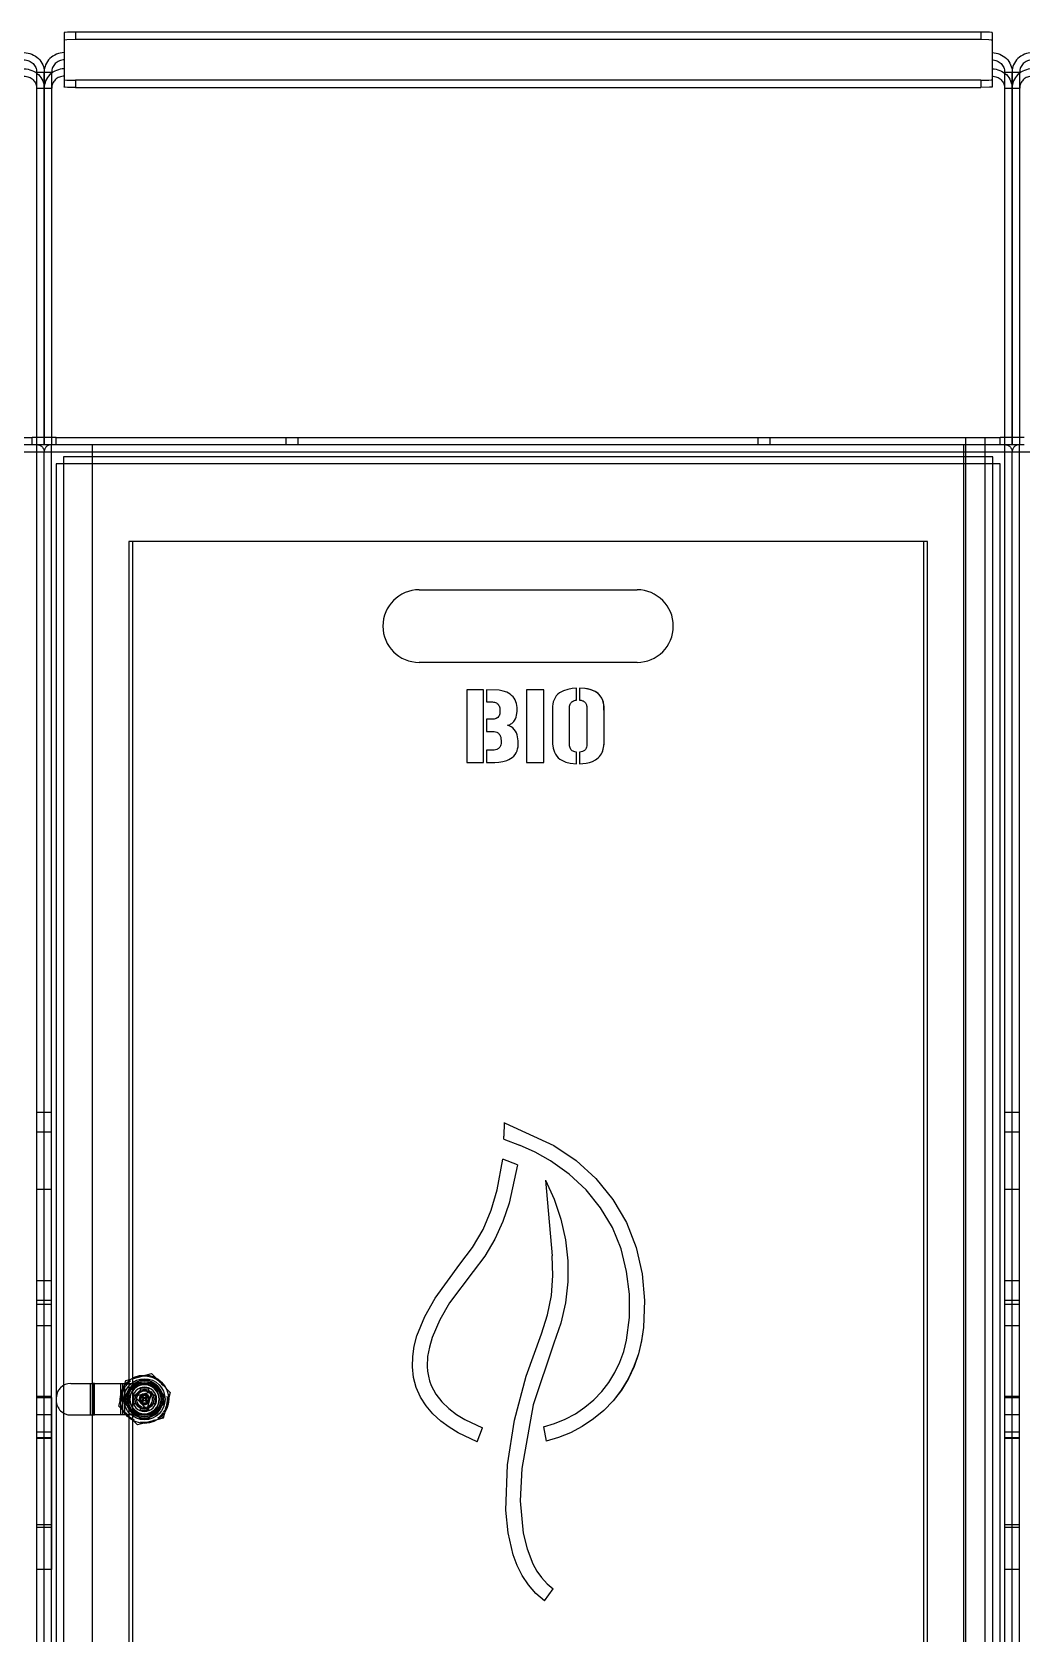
# Model space of a CAD drawing. Header units: millimetres. Extents: x 10366 to 13995, y 24552 to 29685.
# Drawn here: x 12881 to 13290, y 27531 to 28193 of the extents above; entities that cross this region are included whole.
import ezdxf

# ---------------------------------------------------------------- set-up
doc = ezdxf.new("R2010")
doc.units = ezdxf.units.MM
doc.header["$LTSCALE"] = 3
doc.layers.add('DomyÅ›lny', color=7, linetype='Continuous')

msp = doc.modelspace()

# ---------------------------------------------------------------- linework, layer by layer
at = {"layer": 'DomyÅ›lny'}
for p, q in [((12894.38, 28192.98), (12894.38, 28189.97)), ((12899.03, 28193.21), (12899.03, 28190.21)), ((13273.1, 28193.21), (12899.03, 28193.21)), ((13273.1, 28193.21), (13273.1, 28190.21)), ((13277.76, 28192.98), (13277.76, 28189.97)), ((12894.38, 28189.97), (12894.38, 28181.69)), ((12899.03, 28190.21), (13273.1, 28190.21)), ((13277.76, 28189.97), (13277.76, 28181.69)), ((12894.38, 28181.69), (12894.38, 28174.99)), ((13277.76, 28181.69), (13277.76, 28174.99)), ((12882.96, 28176.68), (12882.96, 28025.68)), ((12882.96, 28176.68), (12886.07, 28176.68)), ((12886.07, 28025.68), (12886.07, 28176.68)), ((12886.07, 28176.68), (12889.18, 28176.68)), ((12886.07, 28176.68), (12886.07, 28025.68)), ((12889.18, 28025.68), (12889.18, 28176.68)), ((12894.38, 28174.99), (12894.38, 28170.51)), ((13273.1, 28173.28), (12899.03, 28173.28)), ((12899.03, 28173.28), (12899.03, 28170.27)), ((13273.1, 28173.28), (13273.1, 28170.27)), ((13277.76, 28174.99), (13277.76, 28170.51)), ((13282.96, 28176.68), (13286.07, 28176.68)), ((13282.96, 28176.68), (13282.96, 28025.68)), ((13286.07, 28176.68), (13289.18, 28176.68)), ((13286.07, 28176.68), (13286.07, 28025.68)), ((13286.07, 28025.68), (13286.07, 28176.68)), ((13289.18, 28025.68), (13289.18, 28176.68)), ((12882.96, 28169.98), (12886.07, 28169.98)), ((12886.07, 28169.98), (12889.18, 28169.98)), ((12899.03, 28170.27), (13273.1, 28170.27)), ((13282.96, 28169.98), (13286.07, 28169.98)), ((13286.07, 28169.98), (13289.18, 28169.98)), ((12491.05, 28025.68), (12881.05, 28025.68)), ((12491.05, 28022.68), (12881.05, 28022.68)), ((12881.05, 28022.68), (12881.05, 28025.68)), ((12882.96, 28025.68), (12882.96, 28022.68)), ((12883.05, 27232.68), (12883.05, 28022.68)), ((12886.05, 28022.68), (12886.05, 28025.68)), ((12886.05, 28022.68), (12886.05, 28025.68)), ((12886.07, 28022.68), (12886.07, 28025.68)), ((12886.07, 28025.68), (12886.07, 28022.68)), ((12889.05, 27232.68), (12889.05, 28022.68)), ((12889.18, 28022.68), (12889.18, 28025.68)), ((12891.05, 28022.68), (12891.05, 28025.68)), ((12891.05, 28025.68), (13281.05, 28025.68)), ((12891.05, 28022.68), (13281.05, 28022.68)), ((12906.05, 28017.68), (12906.05, 28022.68)), ((12986.05, 28022.68), (12986.05, 28025.68)), ((12991.05, 28022.68), (12991.05, 28025.68)), ((13181.05, 28022.68), (13181.05, 28025.68)), ((13186.05, 28022.68), (13186.05, 28025.68)), ((13266.05, 28017.68), (13266.05, 28022.68)), ((13266.96, 28022.68), (13266.96, 28025.68)), ((13266.96, 28017.68), (13266.96, 28022.68)), ((13274.96, 28022.68), (13274.96, 28025.68)), ((13274.96, 28017.68), (13274.96, 28022.68)), ((13281.05, 28022.68), (13281.05, 28025.68)), ((13282.96, 28025.68), (13282.96, 28022.68)), ((13283.05, 27232.68), (13283.05, 28022.68)), ((13286.05, 28022.68), (13286.05, 28025.68)), ((13286.05, 28022.68), (13286.05, 28025.68)), ((13286.07, 28025.68), (13286.07, 28022.68)), ((13286.07, 28022.68), (13286.07, 28025.68)), ((13289.05, 27232.68), (13289.05, 28022.68)), ((13289.18, 28022.68), (13289.18, 28025.68)), ((12866.05, 28019.68), (12883.05, 28019.68)), ((12886.05, 27235.68), (12886.05, 28019.68)), ((12886.05, 27235.68), (12886.05, 28019.68)), ((12889.05, 28019.68), (12906.05, 28019.68)), ((12891.05, 28014.68), (12891.05, 27240.68)), ((13278.05, 28017.68), (12894.05, 28017.68)), ((13278.05, 28014.68), (12894.05, 28014.68)), ((12894.05, 28014.68), (12894.05, 27240.68)), ((12906.05, 28019.68), (13266.05, 28019.68)), ((12906.05, 27237.68), (12906.05, 28017.68)), ((13266.05, 28019.68), (13283.05, 28019.68)), ((13266.05, 27237.68), (13266.05, 28017.68)), ((13266.96, 27237.68), (13266.96, 28017.68)), ((13274.96, 27237.68), (13274.96, 28017.68)), ((13278.05, 27240.68), (13278.05, 28014.68)), ((13281.05, 27240.68), (13281.05, 28014.68)), ((13286.05, 27235.68), (13286.05, 28019.68)), ((13286.05, 27235.68), (13286.05, 28019.68)), ((13289.05, 28019.68), (13306.05, 28019.68)), ((12921.05, 27982.68), (12921.05, 27237.68)), ((13251.05, 27982.68), (12921.05, 27982.68)), ((12922.55, 27982.68), (12922.55, 27234.18)), ((13249.55, 27234.18), (13249.55, 27982.68)), ((13251.05, 27237.68), (13251.05, 27982.68)), ((13041.05, 27962.68), (13131.05, 27962.68)), ((13131.05, 27932.68), (13041.05, 27932.68)), ((13060.73, 27921.34), (13060.73, 27891.34)), ((13067.6, 27921.34), (13060.73, 27921.34)), ((13067.6, 27891.34), (13067.6, 27921.34)), ((13068.89, 27921.34), (13068.89, 27916.32)), ((13085.4, 27921.34), (13085.4, 27891.34)), ((13092.48, 27921.34), (13085.4, 27921.34)), ((13092.48, 27891.34), (13092.48, 27921.34)), ((13106.09, 27917.08), (13106.09, 27921.98)), ((13107.29, 27922), (13107.29, 27917.1)), ((13068.89, 27909.18), (13068.89, 27904.16)), ((13071.23, 27909.18), (13068.89, 27909.18)), ((13068.89, 27896.36), (13068.89, 27891.34)), ((13106.09, 27890.76), (13106.09, 27895.57)), ((13107.29, 27895.57), (13107.29, 27890.76)), ((13060.73, 27891.34), (13067.6, 27891.34)), ((13085.4, 27891.34), (13092.48, 27891.34)), ((12883.05, 27746.79), (12886.05, 27746.79)), ((12886.05, 27746.79), (12889.05, 27746.79)), ((13076.11, 27742.47), (13076.06, 27736.82)), ((13283.05, 27746.79), (13286.05, 27746.79)), ((13286.05, 27746.79), (13289.05, 27746.79)), ((12883.05, 27738.7), (12886.05, 27738.7)), ((12886.05, 27738.7), (12889.05, 27738.7)), ((13076.02, 27735.61), (13082.45, 27733.1)), ((13283.05, 27738.7), (13286.05, 27738.7)), ((13286.05, 27738.7), (13289.05, 27738.7)), ((13081.65, 27724.98), (13075.59, 27727.42)), ((13093.17, 27718.74), (13096, 27687.4)), ((12883.05, 27714.9), (12886.05, 27714.9)), ((12886.05, 27714.9), (12889.05, 27714.9)), ((13283.05, 27714.9), (13286.05, 27714.9)), ((13286.05, 27714.9), (13289.05, 27714.9)), ((12886.05, 27677.13), (12883.05, 27677.13)), ((12889.05, 27677.13), (12886.05, 27677.13)), ((13286.05, 27677.13), (13283.05, 27677.13)), ((13289.05, 27677.13), (13286.05, 27677.13)), ((12886.05, 27668.97), (12883.05, 27668.97)), ((12883.05, 27667.41), (12886.05, 27667.41)), ((12889.05, 27668.97), (12886.05, 27668.97)), ((12886.05, 27667.41), (12889.05, 27667.41)), ((13286.05, 27668.97), (13283.05, 27668.97)), ((13283.05, 27667.41), (13286.05, 27667.41)), ((13289.05, 27668.97), (13286.05, 27668.97)), ((13286.05, 27667.41), (13289.05, 27667.41)), ((12883.05, 27658.64), (12886.05, 27658.64)), ((12886.05, 27658.64), (12889.05, 27658.64)), ((13283.05, 27658.64), (13286.05, 27658.64)), ((13286.05, 27658.64), (13289.05, 27658.64)), ((12883.05, 27629.38), (12886.05, 27629.38)), ((12886.05, 27629.38), (12889.05, 27629.38)), ((12897.05, 27634.63), (12905.26, 27634.63)), ((12905.26, 27621.63), (12905.26, 27634.63)), ((12906.8, 27634.63), (12906.11, 27634.63)), ((12906.11, 27634.63), (12917.78, 27634.63)), ((12906.11, 27634.63), (12906.11, 27621.63)), ((12906.8, 27621.63), (12906.8, 27634.63)), ((12917.78, 27634.63), (12918.47, 27634.63)), ((12917.78, 27621.63), (12917.78, 27634.63)), ((12918.47, 27634.63), (12918.47, 27621.63)), ((12919.32, 27634.63), (12930.53, 27634.63)), ((12919.32, 27634.63), (12919.32, 27621.63)), ((12919.81, 27630.24), (12925.41, 27635.85)), ((12922.83, 27626.43), (12922.83, 27629.83)), ((12922.83, 27629.83), (12924.18, 27629.83)), ((12924.18, 27629.83), (12922.83, 27629.83)), ((12922.83, 27629.83), (12922.83, 27626.43)), ((12930.59, 27631.19), (12923.34, 27629.25)), ((12925.83, 27631.47), (12925.83, 27632.83)), ((12925.83, 27632.83), (12929.23, 27632.83)), ((12929.23, 27632.83), (12925.83, 27632.83)), ((12925.83, 27632.83), (12925.83, 27631.47)), ((12928.65, 27623.95), (12930.59, 27631.19)), ((12929.23, 27632.83), (12929.23, 27631.47)), ((12929.23, 27631.47), (12929.23, 27632.83)), ((12929.64, 27635.85), (12935.24, 27630.24)), ((12930.87, 27629.83), (12932.23, 27629.83)), ((12932.23, 27629.83), (12930.87, 27629.83)), ((12932.23, 27629.83), (12932.23, 27626.43)), ((12932.23, 27626.43), (12932.23, 27629.83)), ((13283.05, 27629.38), (13286.05, 27629.38)), ((13286.05, 27629.38), (13289.05, 27629.38)), ((12883.05, 27628.78), (12886.05, 27628.78)), ((12886.05, 27628.78), (12889.05, 27628.78)), ((12925.41, 27620.41), (12919.81, 27626.02)), ((12924.18, 27626.43), (12922.83, 27626.43)), ((12922.83, 27626.43), (12924.18, 27626.43)), ((12923.34, 27629.25), (12928.65, 27623.95)), ((12925.83, 27623.43), (12925.83, 27624.79)), ((12925.83, 27624.79), (12925.83, 27623.43)), ((12929.23, 27623.43), (12925.83, 27623.43)), ((12925.83, 27623.43), (12929.23, 27623.43)), ((12926.79, 27628.33), (12926.91, 27628.46)), ((12927.33, 27628.87), (12927.2, 27628.75)), ((12927.73, 27628.87), (12927.85, 27628.75)), ((12928.27, 27628.33), (12928.15, 27628.46)), ((12929.23, 27624.79), (12929.23, 27623.43)), ((12929.23, 27623.43), (12929.23, 27624.79)), ((12935.24, 27626.02), (12929.64, 27620.41)), ((12932.23, 27626.43), (12930.87, 27626.43)), ((12930.87, 27626.43), (12932.23, 27626.43)), ((13283.05, 27628.78), (13286.05, 27628.78)), ((13286.05, 27628.78), (13289.05, 27628.78)), ((12886.05, 27621.62), (12883.05, 27621.62)), ((12889.05, 27621.62), (12886.05, 27621.62)), ((12897.05, 27621.63), (12905.26, 27621.63)), ((12917.78, 27621.63), (12906.11, 27621.63)), ((12906.11, 27621.63), (12906.8, 27621.63)), ((12918.47, 27621.63), (12917.78, 27621.63)), ((12930.53, 27621.63), (12919.32, 27621.63)), ((12935.28, 27620.37), (12934.24, 27621.41)), ((13064.95, 27610.59), (13067.24, 27616.27)), ((13092.39, 27616.79), (13093.5, 27610.76)), ((13286.05, 27621.62), (13283.05, 27621.62)), ((13289.05, 27621.62), (13286.05, 27621.62)), ((12886.05, 27614.56), (12883.05, 27614.56)), ((12883.05, 27612.38), (12886.05, 27612.38)), ((12883.05, 27612.04), (12886.05, 27612.04)), ((12889.05, 27614.56), (12886.05, 27614.56)), ((12886.05, 27612.38), (12889.05, 27612.38)), ((12886.05, 27612.04), (12889.05, 27612.04)), ((13286.05, 27614.56), (13283.05, 27614.56)), ((13283.05, 27612.38), (13286.05, 27612.38)), ((13283.05, 27612.04), (13286.05, 27612.04)), ((13289.05, 27614.56), (13286.05, 27614.56)), ((13286.05, 27612.38), (13289.05, 27612.38)), ((13286.05, 27612.04), (13289.05, 27612.04)), ((12886.05, 27576.26), (12883.05, 27576.26)), ((12886.05, 27575.1), (12883.05, 27575.1)), ((12889.05, 27576.26), (12886.05, 27576.26)), ((12889.05, 27575.1), (12886.05, 27575.1)), ((13286.05, 27576.26), (13283.05, 27576.26)), ((13286.05, 27575.1), (13283.05, 27575.1)), ((13289.05, 27576.26), (13286.05, 27576.26)), ((13289.05, 27575.1), (13286.05, 27575.1)), ((12886.05, 27557.69), (12883.05, 27557.69)), ((12889.05, 27557.69), (12886.05, 27557.69)), ((13286.05, 27557.69), (13283.05, 27557.69)), ((13289.05, 27557.69), (13286.05, 27557.69)), ((13092.79, 27544.79), (13096.41, 27549.73))]:
    msp.add_line(p, q, dxfattribs=at)
for points in [[(12899.03, 28193.21, 0), (12895.7, 28193.14, 0), (12894.72, 28193.07, 0), (12894.47, 28193.02, 0), (12894.43, 28193.01, 0), (12894.4, 28193, 0), (12894.39, 28193, 0), (12894.39, 28192.99, 0), (12894.38, 28192.99, 0), (12894.38, 28192.99, 0), (12894.38, 28192.98, 0), (12894.38, 28192.98, 0), (12894.38, 28192.98, 0), (12894.38, 28192.98, 0), (12894.38, 28192.98, 0), (12894.38, 28192.98, 0)], [(13277.76, 28192.98, 0), (13277.76, 28192.98, 0), (13277.75, 28192.98, 0), (13277.75, 28192.98, 0), (13277.75, 28192.98, 0), (13277.75, 28192.99, 0), (13277.75, 28192.99, 0), (13277.75, 28192.99, 0), (13277.74, 28192.99, 0), (13277.73, 28193, 0), (13277.72, 28193.01, 0), (13277.69, 28193.02, 0), (13277.58, 28193.04, 0), (13276.75, 28193.12, 0), (13273.1, 28193.21, 0)], [(12894.38, 28189.97, 0), (12894.38, 28189.98, 0), (12894.38, 28189.98, 0), (12894.38, 28189.98, 0), (12894.38, 28189.98, 0), (12894.38, 28189.98, 0), (12894.38, 28189.98, 0), (12894.39, 28189.99, 0), (12894.39, 28189.99, 0), (12894.4, 28190, 0), (12894.41, 28190, 0), (12894.45, 28190.01, 0), (12894.55, 28190.04, 0), (12895.39, 28190.12, 0), (12899.03, 28190.21, 0)], [(13273.1, 28190.21, 0), (13276.43, 28190.14, 0), (13277.41, 28190.06, 0), (13277.67, 28190.02, 0), (13277.71, 28190.01, 0), (13277.73, 28190, 0), (13277.74, 28189.99, 0), (13277.75, 28189.99, 0), (13277.75, 28189.99, 0), (13277.75, 28189.98, 0), (13277.75, 28189.98, 0), (13277.75, 28189.98, 0), (13277.75, 28189.98, 0), (13277.75, 28189.98, 0), (13277.76, 28189.98, 0), (13277.76, 28189.97, 0)], [(12877.76, 28184.69, 0), (12878.58, 28184.65, 0), (12879.4, 28184.53, 0), (12880.2, 28184.33, 0), (12880.98, 28184.06, 0), (12881.72, 28183.72, 0), (12882.42, 28183.31, 0), (12883.07, 28182.83, 0), (12883.67, 28182.3, 0), (12884.22, 28181.72, 0), (12884.7, 28181.08, 0), (12885.11, 28180.41, 0), (12885.45, 28179.71, 0), (12885.72, 28178.97, 0), (12885.91, 28178.22, 0), (12886.03, 28177.45, 0), (12886.07, 28176.68, 0)], [(12877.76, 28181.69, 0), (12878.28, 28181.67, 0), (12878.8, 28181.59, 0), (12879.3, 28181.47, 0), (12879.79, 28181.29, 0), (12880.25, 28181.08, 0), (12880.69, 28180.82, 0), (12881.1, 28180.52, 0), (12881.48, 28180.18, 0), (12881.81, 28179.82, 0), (12882.11, 28179.42, 0), (12882.37, 28179, 0), (12882.58, 28178.56, 0), (12882.74, 28178.1, 0), (12882.86, 28177.64, 0), (12882.93, 28177.16, 0), (12882.96, 28176.68, 0)], [(12894.38, 28184.69, 0), (12893.55, 28184.65, 0), (12892.73, 28184.53, 0), (12891.93, 28184.33, 0), (12891.15, 28184.06, 0), (12890.41, 28183.72, 0), (12889.71, 28183.31, 0), (12889.06, 28182.83, 0), (12888.46, 28182.3, 0), (12887.92, 28181.72, 0), (12887.44, 28181.08, 0), (12887.02, 28180.41, 0), (12886.68, 28179.71, 0), (12886.41, 28178.97, 0), (12886.22, 28178.22, 0), (12886.11, 28177.45, 0), (12886.07, 28176.68, 0)], [(12894.38, 28181.69, 0), (12893.85, 28181.67, 0), (12893.34, 28181.59, 0), (12892.83, 28181.47, 0), (12892.34, 28181.29, 0), (12891.88, 28181.08, 0), (12891.44, 28180.82, 0), (12891.03, 28180.52, 0), (12890.66, 28180.18, 0), (12890.32, 28179.82, 0), (12890.02, 28179.42, 0), (12889.77, 28179, 0), (12889.56, 28178.56, 0), (12889.39, 28178.1, 0), (12889.27, 28177.64, 0), (12889.2, 28177.16, 0), (12889.18, 28176.68, 0)], [(13277.76, 28184.69, 0), (13278.58, 28184.65, 0), (13279.4, 28184.53, 0), (13280.2, 28184.33, 0), (13280.98, 28184.06, 0), (13281.72, 28183.72, 0), (13282.42, 28183.31, 0), (13283.07, 28182.83, 0), (13283.67, 28182.3, 0), (13284.22, 28181.72, 0), (13284.7, 28181.08, 0), (13285.11, 28180.41, 0), (13285.45, 28179.71, 0), (13285.72, 28178.97, 0), (13285.91, 28178.22, 0), (13286.03, 28177.45, 0), (13286.07, 28176.68, 0)], [(13277.76, 28181.69, 0), (13278.28, 28181.67, 0), (13278.8, 28181.59, 0), (13279.3, 28181.47, 0), (13279.79, 28181.29, 0), (13280.25, 28181.08, 0), (13280.69, 28180.82, 0), (13281.1, 28180.52, 0), (13281.48, 28180.18, 0), (13281.81, 28179.82, 0), (13282.11, 28179.42, 0), (13282.37, 28179, 0), (13282.58, 28178.56, 0), (13282.74, 28178.1, 0), (13282.86, 28177.64, 0), (13282.93, 28177.16, 0), (13282.96, 28176.68, 0)], [(13294.38, 28184.69, 0), (13293.55, 28184.65, 0), (13292.73, 28184.53, 0), (13291.93, 28184.33, 0), (13291.15, 28184.06, 0), (13290.41, 28183.72, 0), (13289.71, 28183.31, 0), (13289.06, 28182.83, 0), (13288.46, 28182.3, 0), (13287.92, 28181.72, 0), (13287.44, 28181.08, 0), (13287.02, 28180.41, 0), (13286.68, 28179.71, 0), (13286.41, 28178.97, 0), (13286.22, 28178.22, 0), (13286.11, 28177.45, 0), (13286.07, 28176.68, 0)], [(13294.38, 28181.69, 0), (13293.85, 28181.67, 0), (13293.34, 28181.59, 0), (13292.83, 28181.47, 0), (13292.34, 28181.29, 0), (13291.88, 28181.08, 0), (13291.44, 28180.82, 0), (13291.03, 28180.52, 0), (13290.66, 28180.18, 0), (13290.32, 28179.82, 0), (13290.02, 28179.42, 0), (13289.77, 28179, 0), (13289.56, 28178.56, 0), (13289.39, 28178.1, 0), (13289.27, 28177.64, 0), (13289.2, 28177.16, 0), (13289.18, 28176.68, 0)], [(12877.76, 28177.99, 0), (12878.58, 28177.95, 0), (12879.4, 28177.83, 0), (12880.2, 28177.63, 0), (12880.98, 28177.36, 0), (12881.72, 28177.02, 0), (12882.42, 28176.61, 0), (12883.07, 28176.13, 0), (12883.67, 28175.6, 0), (12884.22, 28175.01, 0), (12884.7, 28174.38, 0), (12885.11, 28173.71, 0), (12885.45, 28173, 0), (12885.72, 28172.27, 0), (12885.91, 28171.52, 0), (12886.03, 28170.75, 0), (12886.07, 28169.98, 0)], [(12877.76, 28174.99, 0), (12878.28, 28174.96, 0), (12878.8, 28174.89, 0), (12879.3, 28174.76, 0), (12879.79, 28174.59, 0), (12880.25, 28174.37, 0), (12880.69, 28174.11, 0), (12881.1, 28173.82, 0), (12881.48, 28173.48, 0), (12881.81, 28173.11, 0), (12882.11, 28172.72, 0), (12882.37, 28172.3, 0), (12882.58, 28171.86, 0), (12882.74, 28171.4, 0), (12882.86, 28170.93, 0), (12882.93, 28170.46, 0), (12882.96, 28169.98, 0)], [(12894.38, 28177.99, 0), (12893.55, 28177.95, 0), (12892.73, 28177.83, 0), (12891.93, 28177.63, 0), (12891.15, 28177.36, 0), (12890.41, 28177.02, 0), (12889.71, 28176.61, 0), (12889.06, 28176.13, 0), (12888.46, 28175.6, 0), (12887.92, 28175.01, 0), (12887.44, 28174.38, 0), (12887.02, 28173.71, 0), (12886.68, 28173, 0), (12886.41, 28172.27, 0), (12886.22, 28171.52, 0), (12886.11, 28170.75, 0), (12886.07, 28169.98, 0)], [(12894.38, 28174.99, 0), (12893.85, 28174.96, 0), (12893.34, 28174.89, 0), (12892.83, 28174.76, 0), (12892.34, 28174.59, 0), (12891.88, 28174.37, 0), (12891.44, 28174.11, 0), (12891.03, 28173.82, 0), (12890.66, 28173.48, 0), (12890.32, 28173.11, 0), (12890.02, 28172.72, 0), (12889.77, 28172.3, 0), (12889.56, 28171.86, 0), (12889.39, 28171.4, 0), (12889.27, 28170.93, 0), (12889.2, 28170.46, 0), (12889.18, 28169.98, 0)], [(12894.38, 28173.51, 0), (12894.38, 28173.51, 0), (12894.38, 28173.51, 0), (12894.38, 28173.51, 0), (12894.38, 28173.51, 0), (12894.38, 28173.51, 0), (12894.38, 28173.5, 0), (12894.39, 28173.5, 0), (12894.39, 28173.5, 0), (12894.4, 28173.49, 0), (12894.41, 28173.49, 0), (12894.45, 28173.47, 0), (12894.55, 28173.45, 0), (12895.39, 28173.37, 0), (12899.03, 28173.28, 0)], [(13273.1, 28173.28, 0), (13276.43, 28173.35, 0), (13277.41, 28173.43, 0), (13277.67, 28173.47, 0), (13277.71, 28173.48, 0), (13277.73, 28173.49, 0), (13277.74, 28173.5, 0), (13277.75, 28173.5, 0), (13277.75, 28173.5, 0), (13277.75, 28173.51, 0), (13277.75, 28173.51, 0), (13277.75, 28173.51, 0), (13277.75, 28173.51, 0), (13277.75, 28173.51, 0), (13277.76, 28173.51, 0), (13277.76, 28173.51, 0)], [(13277.76, 28177.99, 0), (13278.58, 28177.95, 0), (13279.4, 28177.83, 0), (13280.2, 28177.63, 0), (13280.98, 28177.36, 0), (13281.72, 28177.02, 0), (13282.42, 28176.61, 0), (13283.07, 28176.13, 0), (13283.67, 28175.6, 0), (13284.22, 28175.01, 0), (13284.7, 28174.38, 0), (13285.11, 28173.71, 0), (13285.45, 28173, 0), (13285.72, 28172.27, 0), (13285.91, 28171.52, 0), (13286.03, 28170.75, 0), (13286.07, 28169.98, 0)], [(13277.76, 28174.99, 0), (13278.28, 28174.96, 0), (13278.8, 28174.89, 0), (13279.3, 28174.76, 0), (13279.79, 28174.59, 0), (13280.25, 28174.37, 0), (13280.69, 28174.11, 0), (13281.1, 28173.82, 0), (13281.48, 28173.48, 0), (13281.81, 28173.11, 0), (13282.11, 28172.72, 0), (13282.37, 28172.3, 0), (13282.58, 28171.86, 0), (13282.74, 28171.4, 0), (13282.86, 28170.93, 0), (13282.93, 28170.46, 0), (13282.96, 28169.98, 0)], [(13294.38, 28177.99, 0), (13293.55, 28177.95, 0), (13292.73, 28177.83, 0), (13291.93, 28177.63, 0), (13291.15, 28177.36, 0), (13290.41, 28177.02, 0), (13289.71, 28176.61, 0), (13289.06, 28176.13, 0), (13288.46, 28175.6, 0), (13287.92, 28175.01, 0), (13287.44, 28174.38, 0), (13287.02, 28173.71, 0), (13286.68, 28173, 0), (13286.41, 28172.27, 0), (13286.22, 28171.52, 0), (13286.11, 28170.75, 0), (13286.07, 28169.98, 0)], [(13294.38, 28174.99, 0), (13293.85, 28174.96, 0), (13293.34, 28174.89, 0), (13292.83, 28174.76, 0), (13292.34, 28174.59, 0), (13291.88, 28174.37, 0), (13291.44, 28174.11, 0), (13291.03, 28173.82, 0), (13290.66, 28173.48, 0), (13290.32, 28173.11, 0), (13290.02, 28172.72, 0), (13289.77, 28172.3, 0), (13289.56, 28171.86, 0), (13289.39, 28171.4, 0), (13289.27, 28170.93, 0), (13289.2, 28170.46, 0), (13289.18, 28169.98, 0)], [(12899.03, 28170.27, 0), (12895.7, 28170.35, 0), (12894.72, 28170.42, 0), (12894.47, 28170.46, 0), (12894.43, 28170.48, 0), (12894.4, 28170.49, 0), (12894.39, 28170.49, 0), (12894.39, 28170.5, 0), (12894.38, 28170.5, 0), (12894.38, 28170.5, 0), (12894.38, 28170.5, 0), (12894.38, 28170.5, 0), (12894.38, 28170.51, 0), (12894.38, 28170.51, 0), (12894.38, 28170.51, 0), (12894.38, 28170.51, 0)], [(13277.76, 28170.51, 0), (13277.76, 28170.51, 0), (13277.75, 28170.51, 0), (13277.75, 28170.51, 0), (13277.75, 28170.5, 0), (13277.75, 28170.5, 0), (13277.75, 28170.5, 0), (13277.75, 28170.5, 0), (13277.74, 28170.49, 0), (13277.73, 28170.49, 0), (13277.72, 28170.48, 0), (13277.69, 28170.47, 0), (13277.58, 28170.45, 0), (13276.75, 28170.36, 0), (13273.1, 28170.27, 0)], [(12886.05, 28025.68, 0), (12886.05, 28025.68, 0), (12886.05, 28025.68, 0), (12886.05, 28025.68, 0), (12886.05, 28025.68, 0), (12886.05, 28025.68, 0), (12886.05, 28025.68, 0), (12886.05, 28025.68, 0), (12886.05, 28025.68, 0), (12886.05, 28025.68, 0), (12886.05, 28025.68, 0), (12886.05, 28025.68, 0), (12886.05, 28025.68, 0), (12886.05, 28025.68, 0), (12886.02, 28025.68, 0), (12885.91, 28025.68, 0), (12885.44, 28025.68, 0), (12881.05, 28025.68, 0)], [(12881.05, 28022.68, 0), (12886.05, 28022.68, 0)], [(12883.05, 28022.68, 0), (12883.43, 28022.66, 0), (12883.8, 28022.58, 0), (12884.14, 28022.48, 0), (12884.45, 28022.34, 0), (12884.72, 28022.17, 0), (12884.97, 28021.99, 0), (12885.19, 28021.79, 0), (12885.38, 28021.58, 0), (12885.54, 28021.36, 0), (12885.68, 28021.13, 0), (12885.8, 28020.9, 0), (12885.96, 28020.42, 0), (12886.03, 28020.06, 0), (12886.05, 28019.68, 0)], [(12891.05, 28025.68, 0), (12886.05, 28025.68, 0)], [(12886.05, 28022.68, 0), (12886.05, 28022.68, 0), (12886.05, 28022.68, 0), (12886.05, 28022.68, 0), (12886.05, 28022.68, 0), (12886.05, 28022.68, 0), (12886.05, 28022.68, 0), (12886.05, 28022.68, 0), (12886.05, 28022.68, 0), (12886.05, 28022.68, 0), (12886.06, 28022.68, 0), (12886.06, 28022.68, 0), (12886.06, 28022.68, 0), (12886.09, 28022.68, 0), (12886.2, 28022.68, 0), (12886.67, 28022.68, 0), (12891.05, 28022.68, 0)], [(12889.05, 28022.68, 0), (12888.68, 28022.66, 0), (12888.31, 28022.58, 0), (12887.97, 28022.48, 0), (12887.66, 28022.34, 0), (12887.38, 28022.17, 0), (12887.14, 28021.99, 0), (12886.92, 28021.79, 0), (12886.73, 28021.58, 0), (12886.57, 28021.36, 0), (12886.43, 28021.13, 0), (12886.31, 28020.9, 0), (12886.15, 28020.42, 0), (12886.08, 28020.06, 0), (12886.05, 28019.68, 0)], [(13286.05, 28025.68, 0), (13286.05, 28025.68, 0), (13286.05, 28025.68, 0), (13286.05, 28025.68, 0), (13286.05, 28025.68, 0), (13286.05, 28025.68, 0), (13286.05, 28025.68, 0), (13286.05, 28025.68, 0), (13286.05, 28025.68, 0), (13286.05, 28025.68, 0), (13286.05, 28025.68, 0), (13286.05, 28025.68, 0), (13286.05, 28025.68, 0), (13286.05, 28025.68, 0), (13286.02, 28025.68, 0), (13285.91, 28025.68, 0), (13285.44, 28025.68, 0), (13281.05, 28025.68, 0)], [(13281.05, 28022.68, 0), (13286.05, 28022.68, 0)], [(13283.05, 28022.68, 0), (13283.43, 28022.66, 0), (13283.8, 28022.58, 0), (13284.14, 28022.48, 0), (13284.45, 28022.34, 0), (13284.72, 28022.17, 0), (13284.97, 28021.99, 0), (13285.19, 28021.79, 0), (13285.38, 28021.58, 0), (13285.54, 28021.36, 0), (13285.68, 28021.13, 0), (13285.8, 28020.9, 0), (13285.96, 28020.42, 0), (13286.03, 28020.06, 0), (13286.05, 28019.68, 0)], [(13291.05, 28025.68, 0), (13286.05, 28025.68, 0)], [(13286.05, 28022.68, 0), (13286.05, 28022.68, 0), (13286.05, 28022.68, 0), (13286.05, 28022.68, 0), (13286.05, 28022.68, 0), (13286.05, 28022.68, 0), (13286.05, 28022.68, 0), (13286.05, 28022.68, 0), (13286.05, 28022.68, 0), (13286.05, 28022.68, 0), (13286.06, 28022.68, 0), (13286.06, 28022.68, 0), (13286.06, 28022.68, 0), (13286.09, 28022.68, 0), (13286.2, 28022.68, 0), (13286.67, 28022.68, 0), (13291.05, 28022.68, 0)], [(13289.05, 28022.68, 0), (13288.68, 28022.66, 0), (13288.31, 28022.58, 0), (13287.97, 28022.48, 0), (13287.66, 28022.34, 0), (13287.38, 28022.17, 0), (13287.14, 28021.99, 0), (13286.92, 28021.79, 0), (13286.73, 28021.58, 0), (13286.57, 28021.36, 0), (13286.43, 28021.13, 0), (13286.31, 28020.9, 0), (13286.15, 28020.42, 0), (13286.08, 28020.06, 0), (13286.05, 28019.68, 0)], [(12883.05, 28019.68, 0), (12886.05, 28019.68, 0)], [(12886.05, 28019.68, 0), (12886.05, 28019.68, 0), (12886.05, 28019.68, 0), (12886.05, 28019.68, 0), (12886.05, 28019.68, 0), (12886.05, 28019.68, 0), (12886.05, 28019.68, 0), (12886.05, 28019.68, 0), (12886.05, 28019.68, 0), (12886.05, 28019.68, 0), (12886.06, 28019.68, 0), (12886.06, 28019.68, 0), (12886.06, 28019.68, 0), (12886.08, 28019.68, 0), (12886.14, 28019.68, 0), (12886.42, 28019.68, 0), (12889.05, 28019.68, 0)], [(12894.05, 28014.68, 0), (12891.05, 28014.68, 0)], [(12894.05, 28017.68, 0), (12894.05, 28017.68, 0), (12894.05, 28017.68, 0), (12894.05, 28017.68, 0), (12894.05, 28017.68, 0), (12894.05, 28017.68, 0), (12894.05, 28017.68, 0), (12894.05, 28017.68, 0), (12894.05, 28017.68, 0), (12894.05, 28017.68, 0), (12894.05, 28017.68, 0), (12894.05, 28017.68, 0), (12894.05, 28017.68, 0), (12894.05, 28017.68, 0), (12894.05, 28017.66, 0), (12894.05, 28017.6, 0), (12894.05, 28017.31, 0), (12894.05, 28014.68, 0)], [(13278.05, 28014.68, 0), (13278.05, 28017.68, 0)], [(13281.05, 28014.68, 0), (13281.05, 28014.68, 0), (13281.05, 28014.68, 0), (13281.05, 28014.68, 0), (13281.05, 28014.68, 0), (13281.05, 28014.68, 0), (13281.05, 28014.68, 0), (13281.05, 28014.68, 0), (13281.05, 28014.68, 0), (13281.05, 28014.68, 0), (13281.05, 28014.68, 0), (13281.05, 28014.68, 0), (13281.05, 28014.68, 0), (13281.05, 28014.68, 0), (13281.03, 28014.68, 0), (13280.97, 28014.68, 0), (13280.68, 28014.68, 0), (13278.05, 28014.68, 0)], [(13283.05, 28019.68, 0), (13286.05, 28019.68, 0)], [(13286.05, 28019.68, 0), (13286.05, 28019.68, 0), (13286.05, 28019.68, 0), (13286.05, 28019.68, 0), (13286.05, 28019.68, 0), (13286.05, 28019.68, 0), (13286.05, 28019.68, 0), (13286.05, 28019.68, 0), (13286.05, 28019.68, 0), (13286.05, 28019.68, 0), (13286.06, 28019.68, 0), (13286.06, 28019.68, 0), (13286.06, 28019.68, 0), (13286.08, 28019.68, 0), (13286.14, 28019.68, 0), (13286.42, 28019.68, 0), (13289.05, 28019.68, 0)], [(13077.46, 27906.71, 0), (13078.23, 27906.92, 0), (13078.6, 27907.07, 0), (13078.96, 27907.25, 0), (13079.3, 27907.47, 0), (13079.61, 27907.72, 0), (13079.9, 27908, 0), (13080.17, 27908.3, 0), (13080.4, 27908.63, 0), (13080.78, 27909.33, 0), (13081.07, 27910.08, 0), (13081.27, 27910.86, 0), (13081.47, 27912.45, 0), (13081.48, 27914.06, 0), (13081.4, 27914.86, 0), (13081.25, 27915.65, 0), (13081.02, 27916.42, 0), (13080.71, 27917.16, 0), (13080.3, 27917.86, 0), (13079.81, 27918.49, 0), (13079.24, 27919.06, 0), (13078.61, 27919.55, 0), (13077.92, 27919.97, 0), (13077.19, 27920.31, 0), (13075.67, 27920.82, 0), (13074.1, 27921.14, 0), (13068.89, 27921.34, 0)], [(13106.09, 27921.98, 0), (13104.24, 27921.84, 0), (13102.42, 27921.52, 0), (13100.66, 27920.96, 0), (13099.82, 27920.56, 0), (13099.04, 27920.07, 0), (13098.32, 27919.49, 0), (13097.69, 27918.81, 0), (13097.16, 27918.05, 0), (13096.75, 27917.22, 0), (13096.45, 27916.35, 0), (13096.25, 27915.44, 0), (13096.14, 27914.52, 0), (13096.11, 27913.6, 0)], [(13107.29, 27890.76, 0), (13110.05, 27891.01, 0), (13111.4, 27891.31, 0), (13112.71, 27891.76, 0), (13113.94, 27892.4, 0), (13114.51, 27892.79, 0), (13115.04, 27893.24, 0), (13115.52, 27893.74, 0), (13115.95, 27894.28, 0), (13116.33, 27894.86, 0), (13116.64, 27895.48, 0), (13117.1, 27896.79, 0), (13117.36, 27898.15, 0), (13117.45, 27899.53, 0), (13117.46, 27910.61, 0), (13117.35, 27915.11, 0), (13117.13, 27916.21, 0), (13116.77, 27917.28, 0), (13116.26, 27918.28, 0), (13115.58, 27919.18, 0), (13114.76, 27919.96, 0), (13113.82, 27920.59, 0), (13112.81, 27921.07, 0), (13111.75, 27921.44, 0), (13110.65, 27921.7, 0), (13109.54, 27921.87, 0), (13107.29, 27922, 0)], [(13107.29, 27890.76, 0), (13110.05, 27891.01, 0), (13111.4, 27891.31, 0), (13112.71, 27891.76, 0), (13113.94, 27892.4, 0), (13114.51, 27892.79, 0), (13115.04, 27893.24, 0), (13115.52, 27893.74, 0), (13115.95, 27894.28, 0), (13116.33, 27894.87, 0), (13116.64, 27895.49, 0), (13116.9, 27896.13, 0), (13117.25, 27897.47, 0), (13117.43, 27898.84, 0), (13117.46, 27909.92, 0), (13117.41, 27914.59, 0), (13117.24, 27915.75, 0), (13116.93, 27916.88, 0), (13116.45, 27917.95, 0), (13116.15, 27918.45, 0), (13115.8, 27918.92, 0), (13115.42, 27919.36, 0), (13114.99, 27919.76, 0), (13114.05, 27920.45, 0), (13113.01, 27920.99, 0), (13111.91, 27921.39, 0), (13110.78, 27921.67, 0), (13109.62, 27921.86, 0), (13107.29, 27922, 0)], [(13068.89, 27916.32, 0), (13070.55, 27916.31, 0), (13071.38, 27916.31, 0), (13071.79, 27916.28, 0), (13072.2, 27916.21, 0), (13072.6, 27916.09, 0), (13072.98, 27915.92, 0), (13073.32, 27915.68, 0), (13073.62, 27915.39, 0), (13073.86, 27915.06, 0), (13074.06, 27914.69, 0), (13074.2, 27914.3, 0), (13074.31, 27913.9, 0), (13074.41, 27913.08, 0), (13074.42, 27912.24, 0), (13074.31, 27911.42, 0), (13074.2, 27911.02, 0), (13074.03, 27910.63, 0), (13073.82, 27910.28, 0), (13073.54, 27909.96, 0), (13073.38, 27909.83, 0), (13073.22, 27909.7, 0), (13072.85, 27909.5, 0), (13072.46, 27909.35, 0), (13072.06, 27909.26, 0), (13071.65, 27909.2, 0), (13071.23, 27909.18, 0)], [(13106.09, 27895.57, 0), (13105.32, 27895.7, 0), (13104.95, 27895.82, 0), (13104.6, 27895.97, 0), (13104.27, 27896.18, 0), (13103.97, 27896.43, 0), (13103.72, 27896.73, 0), (13103.52, 27897.06, 0), (13103.37, 27897.42, 0), (13103.26, 27897.79, 0), (13103.2, 27898.18, 0), (13103.16, 27898.95, 0), (13103.16, 27905.16, 0), (13103.16, 27911.37, 0), (13103.16, 27913.21, 0), (13103.17, 27914.14, 0), (13103.21, 27914.59, 0), (13103.31, 27915.05, 0), (13103.46, 27915.48, 0), (13103.57, 27915.68, 0), (13103.69, 27915.88, 0), (13103.83, 27916.06, 0), (13103.99, 27916.23, 0), (13104.16, 27916.39, 0), (13104.35, 27916.52, 0), (13104.75, 27916.75, 0), (13105.18, 27916.91, 0), (13105.63, 27917.02, 0), (13106.09, 27917.08, 0)], [(13107.29, 27917.1, 0), (13107.91, 27917.02, 0), (13108.51, 27916.85, 0), (13108.8, 27916.73, 0), (13109.07, 27916.58, 0), (13109.32, 27916.39, 0), (13109.55, 27916.18, 0), (13109.75, 27915.94, 0), (13109.92, 27915.68, 0), (13110.05, 27915.4, 0), (13110.16, 27915.1, 0), (13110.23, 27914.8, 0), (13110.28, 27914.49, 0), (13110.32, 27913.87, 0)], [(13096.11, 27913.6, 0), (13096.13, 27899.06, 0), (13096.38, 27897.25, 0), (13096.61, 27896.37, 0), (13096.94, 27895.53, 0), (13097.36, 27894.72, 0), (13097.88, 27893.97, 0), (13098.5, 27893.3, 0), (13099.19, 27892.71, 0), (13099.95, 27892.21, 0), (13100.77, 27891.8, 0), (13101.62, 27891.47, 0), (13103.38, 27891.03, 0), (13106.09, 27890.76, 0)], [(13110.32, 27913.87, 0), (13110.32, 27903.84, 0), (13110.32, 27898.83, 0), (13110.29, 27898.21, 0), (13110.16, 27897.59, 0), (13110.06, 27897.29, 0), (13109.93, 27897.01, 0), (13109.76, 27896.74, 0), (13109.56, 27896.5, 0), (13109.33, 27896.28, 0), (13109.08, 27896.1, 0), (13108.81, 27895.94, 0), (13108.52, 27895.82, 0), (13107.91, 27895.65, 0), (13107.29, 27895.57, 0)], [(13068.89, 27891.34, 0), (13072.27, 27891.35, 0), (13073.96, 27891.46, 0), (13075.63, 27891.73, 0), (13077.26, 27892.19, 0), (13078.04, 27892.52, 0), (13078.78, 27892.92, 0), (13079.48, 27893.4, 0), (13080.11, 27893.97, 0), (13080.66, 27894.61, 0), (13081.11, 27895.33, 0), (13081.46, 27896.1, 0), (13081.72, 27896.9, 0), (13081.88, 27897.73, 0), (13081.97, 27898.58, 0), (13081.94, 27900.27, 0), (13081.71, 27901.94, 0), (13081.5, 27902.76, 0), (13081.2, 27903.56, 0), (13080.81, 27904.31, 0), (13080.32, 27905, 0), (13079.72, 27905.59, 0), (13079.02, 27906.08, 0), (13078.26, 27906.45, 0), (13077.46, 27906.71, 0)], [(13068.89, 27904.16, 0), (13071.02, 27904.16, 0), (13072.08, 27904.1, 0), (13072.6, 27903.99, 0), (13073.1, 27903.81, 0), (13073.34, 27903.69, 0), (13073.57, 27903.55, 0), (13073.78, 27903.38, 0), (13073.97, 27903.2, 0), (13074.15, 27903, 0), (13074.3, 27902.78, 0), (13074.55, 27902.31, 0), (13074.73, 27901.81, 0), (13074.84, 27901.29, 0), (13074.93, 27900.23, 0), (13074.85, 27899.17, 0), (13074.75, 27898.65, 0), (13074.57, 27898.14, 0), (13074.32, 27897.67, 0), (13074.17, 27897.46, 0), (13073.99, 27897.26, 0), (13073.79, 27897.07, 0), (13073.58, 27896.92, 0), (13073.35, 27896.78, 0), (13073.11, 27896.66, 0), (13072.6, 27896.49, 0), (13072.08, 27896.4, 0), (13071.55, 27896.36, 0), (13068.89, 27896.36, 0)], [(13076.11, 27742.47, 0), (13076.14, 27742.44, 0), (13076.22, 27742.4, 0), (13076.54, 27742.26, 0), (13096.71, 27733.07, 0), (13105.86, 27726.79, 0), (13114.08, 27719.33, 0), (13121.1, 27710.74, 0), (13126.69, 27701.16, 0), (13130.71, 27690.82, 0), (13133.16, 27679.99, 0), (13134.15, 27668.94, 0), (13133.76, 27657.83, 0), (13132.93, 27652.34, 0), (13131.63, 27646.94, 0), (13129.81, 27641.69, 0), (13127.46, 27636.65, 0), (13124.57, 27631.91, 0), (13121.17, 27627.51, 0), (13117.31, 27623.52, 0), (13113.03, 27619.97, 0), (13108.41, 27616.89, 0), (13103.51, 27614.28, 0), (13098.6, 27612.25, 0), (13093.5, 27610.76, 0)], [(13076.11, 27742.47, 0), (13076.14, 27742.44, 0), (13076.22, 27742.4, 0), (13076.54, 27742.26, 0), (13096.71, 27733.07, 0), (13105.86, 27726.78, 0), (13114.08, 27719.32, 0), (13121.11, 27710.73, 0), (13126.7, 27701.14, 0), (13130.72, 27690.79, 0), (13133.16, 27679.96, 0), (13134.15, 27668.91, 0), (13133.76, 27657.8, 0), (13132.93, 27652.31, 0), (13131.62, 27646.91, 0), (13129.8, 27641.66, 0), (13127.45, 27636.63, 0), (13124.56, 27631.89, 0), (13121.16, 27627.5, 0), (13117.3, 27623.51, 0), (13113.02, 27619.97, 0), (13108.41, 27616.88, 0), (13103.51, 27614.28, 0), (13098.6, 27612.25, 0), (13093.5, 27610.76, 0)], [(13076.02, 27735.61, 0), (13076.06, 27736.82, 0)], [(13092.39, 27616.79, 0), (13096.98, 27618.09, 0), (13101.39, 27619.9, 0), (13105.59, 27622.14, 0), (13109.55, 27624.8, 0), (13113.2, 27627.85, 0), (13116.51, 27631.28, 0), (13119.42, 27635.05, 0), (13121.91, 27639.12, 0), (13123.95, 27643.43, 0), (13125.55, 27647.91, 0), (13126.73, 27652.53, 0), (13127.95, 27661.98, 0), (13127.9, 27671.52, 0), (13126.77, 27680.99, 0), (13124.45, 27690.24, 0), (13120.86, 27699.08, 0), (13116.01, 27707.3, 0), (13110.01, 27714.72, 0), (13103.01, 27721.21, 0), (13095.23, 27726.72, 0), (13088.98, 27730.2, 0), (13082.45, 27733.1, 0)], [(13064.95, 27610.59, 0), (13057.11, 27614.31, 0), (13053.41, 27616.56, 0), (13049.91, 27619.13, 0), (13046.71, 27622.06, 0), (13043.88, 27625.35, 0), (13041.55, 27629, 0), (13039.79, 27632.96, 0), (13038.68, 27637.15, 0), (13038.22, 27641.46, 0), (13038.35, 27645.8, 0), (13039.01, 27650.09, 0), (13040.12, 27654.29, 0), (13043.35, 27662.34, 0), (13047.57, 27669.93, 0), (13057.84, 27683.92, 0), (13063.12, 27690.79, 0), (13067.42, 27698.32, 0), (13070.79, 27706.32, 0), (13073.3, 27714.62, 0), (13075.59, 27727.42, 0)], [(13081.65, 27724.98, 0), (13078.26, 27709.22, 0), (13075.61, 27701.59, 0), (13072.26, 27694.25, 0), (13068.16, 27687.29, 0), (13063.28, 27680.86, 0), (13053.6, 27667.97, 0), (13049.56, 27660.99, 0), (13046.38, 27653.58, 0), (13045.24, 27649.71, 0), (13044.53, 27645.74, 0), (13044.35, 27641.71, 0), (13044.5, 27639.69, 0), (13044.82, 27637.7, 0), (13045.32, 27635.75, 0), (13046.02, 27633.85, 0), (13046.88, 27632.02, 0), (13047.91, 27630.28, 0), (13050.39, 27627.09, 0), (13053.3, 27624.29, 0), (13056.52, 27621.86, 0), (13059.95, 27619.73, 0), (13067.24, 27616.27, 0)], [(13093.17, 27718.74, 0), (13096.84, 27710.85, 0), (13099.57, 27702.57, 0), (13101.44, 27694.06, 0), (13102.4, 27685.4, 0), (13102.41, 27676.68, 0), (13101.46, 27668.01, 0), (13099.52, 27659.51, 0), (13096.65, 27651.27, 0)], [(13092.79, 27544.79, 0), (13089.24, 27547.83, 0), (13086.17, 27551.36, 0), (13083.61, 27555.28, 0), (13081.54, 27559.48, 0), (13079.91, 27563.87, 0), (13077.78, 27572.98, 0), (13076.84, 27582.29, 0), (13077.47, 27601, 0), (13080.46, 27619.49, 0), (13085.23, 27637.6, 0), (13091.62, 27655.2, 0), (13094.11, 27663, 0), (13095.67, 27671.04, 0), (13096.3, 27679.21, 0), (13096, 27687.4, 0)], [(13096.65, 27651.27, 0), (13088.18, 27625.88, 0), (13083.41, 27599.54, 0), (13082.83, 27586.16, 0), (13084.05, 27572.83, 0), (13085.61, 27566.31, 0), (13088.05, 27560.07, 0), (13089.68, 27557.13, 0), (13091.61, 27554.39, 0), (13093.85, 27551.9, 0), (13096.41, 27549.73, 0)], [(12919.77, 27635.89, 0), (12925.07, 27637.31, 0)], [(12925.07, 27637.31, 0), (12930.37, 27638.73, 0)], [(12930.37, 27638.73, 0), (12934.24, 27634.85, 0)], [(12905.26, 27634.63, 0), (12906.11, 27634.63, 0)], [(12916.93, 27625.29, 0), (12918.35, 27630.59, 0)], [(12917.78, 27634.63, 0), (12919.32, 27634.63, 0)], [(12918.35, 27630.59, 0), (12919.77, 27635.89, 0)], [(12926.28, 27629.91, 0), (12927.33, 27628.87, 0)], [(12927.73, 27628.87, 0), (12928.77, 27629.91, 0)], [(12934.24, 27634.85, 0), (12938.12, 27630.97, 0)], [(12938.12, 27630.97, 0), (12936.7, 27625.67, 0)], [(12920.81, 27621.41, 0), (12916.93, 27625.29, 0)], [(12925.74, 27626.88, 0), (12926.79, 27627.93, 0)], [(12926.91, 27628.46, 0), (12926.4, 27628.9, 0)], [(12926.4, 27627.36, 0), (12926.91, 27627.8, 0)], [(12926.76, 27629.26, 0), (12927.2, 27628.75, 0)], [(12927.2, 27627.51, 0), (12926.76, 27627, 0)], [(12926.79, 27627.93, 0), (12926.8, 27627.95, 0), (12926.82, 27627.97, 0), (12926.84, 27628, 0), (12926.85, 27628.02, 0), (12926.86, 27628.05, 0), (12926.86, 27628.08, 0), (12926.87, 27628.1, 0), (12926.87, 27628.13, 0), (12926.87, 27628.16, 0), (12926.86, 27628.18, 0), (12926.86, 27628.21, 0), (12926.85, 27628.24, 0), (12926.83, 27628.26, 0), (12926.82, 27628.29, 0), (12926.8, 27628.31, 0), (12926.79, 27628.33, 0)], [(12926.91, 27627.8, 0), (12926.94, 27627.84, 0), (12926.97, 27627.87, 0), (12926.99, 27627.91, 0), (12927.01, 27627.94, 0), (12927.03, 27627.99, 0), (12927.04, 27628.03, 0), (12927.05, 27628.08, 0), (12927.05, 27628.13, 0), (12927.05, 27628.18, 0), (12927.04, 27628.23, 0), (12927.03, 27628.27, 0), (12927.01, 27628.31, 0), (12926.99, 27628.35, 0), (12926.97, 27628.39, 0), (12926.94, 27628.42, 0), (12926.91, 27628.46, 0)], [(12927.2, 27628.75, 0), (12927.23, 27628.72, 0), (12927.27, 27628.69, 0), (12927.3, 27628.66, 0), (12927.34, 27628.64, 0), (12927.38, 27628.63, 0), (12927.43, 27628.61, 0), (12927.48, 27628.6, 0), (12927.53, 27628.6, 0), (12927.57, 27628.6, 0), (12927.62, 27628.61, 0), (12927.67, 27628.63, 0), (12927.71, 27628.64, 0), (12927.75, 27628.66, 0), (12927.79, 27628.69, 0), (12927.82, 27628.72, 0), (12927.85, 27628.75, 0)], [(12927.85, 27627.51, 0), (12927.82, 27627.54, 0), (12927.79, 27627.57, 0), (12927.75, 27627.59, 0), (12927.71, 27627.62, 0), (12927.67, 27627.63, 0), (12927.62, 27627.65, 0), (12927.57, 27627.65, 0), (12927.53, 27627.66, 0), (12927.48, 27627.65, 0), (12927.43, 27627.65, 0), (12927.38, 27627.63, 0), (12927.34, 27627.62, 0), (12927.3, 27627.59, 0), (12927.27, 27627.57, 0), (12927.23, 27627.54, 0), (12927.2, 27627.51, 0)], [(12927.33, 27628.87, 0), (12927.35, 27628.85, 0), (12927.37, 27628.84, 0), (12927.39, 27628.82, 0), (12927.42, 27628.81, 0), (12927.44, 27628.8, 0), (12927.47, 27628.79, 0), (12927.5, 27628.79, 0), (12927.53, 27628.79, 0), (12927.55, 27628.79, 0), (12927.58, 27628.79, 0), (12927.61, 27628.8, 0), (12927.64, 27628.81, 0), (12927.66, 27628.82, 0), (12927.69, 27628.84, 0), (12927.71, 27628.85, 0), (12927.73, 27628.87, 0)], [(12927.85, 27628.75, 0), (12928.3, 27629.26, 0)], [(12928.3, 27627, 0), (12927.85, 27627.51, 0)], [(12928.15, 27628.46, 0), (12928.12, 27628.42, 0), (12928.09, 27628.39, 0), (12928.06, 27628.35, 0), (12928.04, 27628.31, 0), (12928.02, 27628.27, 0), (12928.01, 27628.23, 0), (12928, 27628.18, 0), (12928, 27628.13, 0), (12928, 27628.08, 0), (12928.01, 27628.03, 0), (12928.02, 27627.99, 0), (12928.04, 27627.94, 0), (12928.06, 27627.91, 0), (12928.09, 27627.87, 0), (12928.12, 27627.84, 0), (12928.15, 27627.8, 0)], [(12928.65, 27628.9, 0), (12928.15, 27628.46, 0)], [(12928.15, 27627.8, 0), (12928.65, 27627.36, 0)], [(12928.27, 27628.33, 0), (12928.25, 27628.31, 0), (12928.23, 27628.29, 0), (12928.22, 27628.26, 0), (12928.21, 27628.24, 0), (12928.2, 27628.21, 0), (12928.19, 27628.18, 0), (12928.18, 27628.16, 0), (12928.18, 27628.13, 0), (12928.18, 27628.1, 0), (12928.19, 27628.07, 0), (12928.2, 27628.05, 0), (12928.21, 27628.02, 0), (12928.22, 27627.99, 0), (12928.23, 27627.97, 0), (12928.25, 27627.95, 0), (12928.27, 27627.93, 0)], [(12928.27, 27627.93, 0), (12929.31, 27626.88, 0)], [(12928.65, 27628.9, 0), (12928.58, 27629, 0), (12928.49, 27629.1, 0)], [(12936.34, 27624.31, 0), (12935.28, 27620.37, 0)], [(12936.7, 27625.67, 0), (12936.34, 27624.31, 0)], [(12905.26, 27621.63, 0), (12906.11, 27621.63, 0)], [(12919.32, 27621.63, 0), (12917.78, 27621.63, 0)], [(12924.69, 27617.53, 0), (12920.81, 27621.41, 0)], [(12929.99, 27618.95, 0), (12924.69, 27617.53, 0)], [(12935.28, 27620.37, 0), (12929.99, 27618.95, 0)]]:
    msp.add_polyline3d(points, dxfattribs=at)
for points in [[(12889.05, 27592.47, 0), (12889.05, 27618.76, 0), (12889.05, 27625.28, 0), (12889.05, 27628.53, 0), (12889.05, 27628.76, 0), (12889.05, 27628.78, 0), (12889.05, 27628.78, 0), (12889.05, 27628.78, 0), (12889.05, 27628.78, 0), (12889.05, 27628.78, 0), (12889.05, 27628.78, 0), (12889.05, 27628.78, 0), (12889.05, 27628.78, 0), (12889.05, 27628.77, 0), (12889.05, 27628.74, 0), (12889.05, 27628.58, 0), (12889.05, 27617.29, 0), (12889.05, 27611.84, 0), (12889.05, 27611.77, 0), (12889.05, 27611.77, 0), (12889.05, 27611.77, 0), (12889.05, 27611.77, 0), (12889.05, 27611.77, 0), (12889.05, 27611.77, 0), (12889.05, 27611.97, 0), (12889.05, 27612.03, 0), (12889.05, 27612.04, 0), (12889.05, 27612.04, 0), (12889.05, 27612.04, 0), (12889.05, 27612.04, 0), (12889.05, 27612.04, 0), (12889.05, 27612.04, 0), (12889.05, 27612.04, 0), (12889.05, 27612.04, 0), (12889.05, 27612.04, 0), (12889.05, 27612.03, 0), (12889.05, 27611.98, 0), (12889.05, 27611.51, 0), (12889.05, 27574.89, 0), (12889.05, 27574.79, 0), (12889.05, 27574.74, 0), (12889.05, 27574.73, 0), (12889.05, 27574.72, 0), (12889.05, 27574.72, 0), (12889.05, 27574.71, 0), (12889.05, 27574.71, 0), (12889.05, 27574.71, 0), (12889.05, 27574.71, 0), (12889.05, 27574.67, 0), (12889.05, 27574.51, 0), (12889.05, 27563.22, 0), (12889.05, 27557.77, 0), (12889.05, 27557.69, 0), (12889.05, 27557.69, 0), (12889.05, 27557.69, 0), (12889.05, 27557.69, 0), (12889.05, 27557.69, 0), (12889.05, 27557.69, 0), (12889.05, 27557.69, 0), (12889.05, 27557.69, 0), (12889.05, 27557.69, 0), (12889.05, 27557.69, 0), (12889.05, 27557.7, 0), (12889.05, 27557.71, 0), (12889.05, 27557.85, 0)], [(12889.05, 27611.78, 0), (12889.05, 27612.18, 0), (12889.05, 27612.25, 0), (12889.05, 27612.25, 0), (12889.05, 27612.25, 0), (12889.05, 27612.34, 0), (12889.05, 27612.36, 0), (12889.05, 27612.37, 0), (12889.05, 27612.38, 0), (12889.05, 27612.38, 0), (12889.05, 27612.38, 0), (12889.05, 27612.38, 0), (12889.05, 27612.38, 0), (12889.05, 27612.38, 0), (12889.05, 27612.38, 0), (12889.05, 27612.38, 0), (12889.05, 27612.38, 0), (12889.05, 27612.38, 0), (12889.05, 27612.38, 0), (12889.05, 27612.38, 0), (12889.05, 27612.38, 0), (12889.05, 27612.36, 0), (12889.05, 27612.3, 0), (12889.05, 27611.71, 0), (12889.05, 27585.71, 0), (12889.05, 27579.21, 0), (12889.05, 27575.97, 0), (12889.05, 27575.39, 0), (12889.05, 27575.34, 0), (12889.05, 27575.32, 0), (12889.05, 27575.32, 0), (12889.05, 27575.32, 0), (12889.05, 27575.32, 0), (12889.05, 27575.32, 0), (12889.05, 27575.32, 0), (12889.05, 27575.32, 0), (12889.05, 27575.32, 0), (12889.05, 27575.32, 0), (12889.05, 27575.32, 0), (12889.05, 27575.32, 0), (12889.05, 27575.32, 0), (12889.05, 27575.32, 0), (12889.05, 27575.32, 0), (12889.05, 27575.32, 0), (12889.05, 27575.2, 0), (12889.05, 27575.14, 0), (12889.05, 27575.12, 0), (12889.05, 27575.11, 0), (12889.05, 27575.1, 0), (12889.05, 27575.1, 0), (12889.05, 27575.1, 0), (12889.05, 27575.1, 0), (12889.05, 27575.1, 0), (12889.05, 27575.1, 0), (12889.05, 27575.1, 0), (12889.05, 27575.1, 0), (12889.05, 27575.1, 0), (12889.05, 27575.1, 0), (12889.05, 27575.1, 0), (12889.05, 27575.1, 0), (12889.05, 27575.11, 0), (12889.05, 27575.12, 0), (12889.05, 27575.18, 0), (12889.05, 27575.77, 0)]]:
    msp.add_polyline3d(points, close=True, dxfattribs=at)
for radius in [10, 8.5, 6.75, 4, 1.62]:
    msp.add_circle((12927.53, 27628.13), radius, dxfattribs=at)
for centre, radius, start, end in [((13041.05, 27947.68), 15, 90, 180), ((13131.05, 27947.68), 15, 0, 90), ((13041.05, 27947.68), 15, 180, 270), ((13131.05, 27947.68), 15, 270, 0), ((12927.53, 27628.13), 9.5, 105, 113.34686), ((12927.53, 27628.13), 9.5, 82.62935, 105), ((12927.53, 27628.13), 9.5, 45, 105), ((12927.53, 27628.13), 8, 74.6863, 105.3137), ((12897.05, 27628.63), 6, 151.65309, 180), ((12897.05, 27628.63), 6, 135, 151.65309), ((12897.05, 27628.63), 6, 90, 135), ((12927.53, 27628.13), 9.5, 165, 175.24871), ((12927.53, 27628.13), 9.5, 153.65524, 165), ((12927.53, 27628.13), 9.5, 145.83921, 153.65524), ((12927.53, 27628.13), 8, 164.6863, 195.3137), ((12927.53, 27628.13), 9.5, 128.0599, 144.36751), ((12927.53, 27628.13), 7.69, 135, 315), ((12927.53, 27628.13), 7.19, 135, 315), ((12927.53, 27628.13), 7.19, 135, 315), ((12927.53, 27628.13), 6.15, 135, 315), ((12927.53, 27628.13), 6, 45.77597, 225.77597), ((12927.53, 27628.13), 6, 45.77597, 225.77597), ((12927.53, 27628.13), 7.69, 315, 135), ((12927.53, 27628.13), 7.19, 315, 135), ((12927.53, 27628.13), 5, 135, 315), ((12927.53, 27628.13), 5, 135, 315), ((12927.53, 27628.13), 6.15, 315, 135), ((12927.53, 27628.13), 6, 225.77597, 45.77597), ((12927.53, 27628.13), 6, 225.77597, 45.77597), ((12927.53, 27628.13), 3.96, 45, 315), ((12927.53, 27628.13), 5, 315, 135), ((12927.53, 27628.13), 5, 315, 135), ((12927.53, 27628.13), 3.75, 116.95775, 153.04225), ((12927.53, 27628.13), 3.75, 116.95775, 153.04225), ((12927.53, 27628.13), 3.33, 45, 315), ((12927.53, 27628.13), 2.25, 45.77597, 225.77597), ((12927.53, 27628.13), 2.25, 45.77597, 225.77597), ((12927.53, 27628.13), 2, 45, 225), ((12927.53, 27628.13), 2.25, 225.77597, 45.77597), ((12927.53, 27628.13), 2.25, 225.77597, 45.77597), ((12927.53, 27628.13), 1.57, 45, 225), ((12927.53, 27628.13), 2, 225, 45), ((12927.53, 27628.13), 3.75, 26.95775, 63.04225), ((12927.53, 27628.13), 3.75, 26.95775, 63.04225), ((12927.53, 27628.13), 3.33, 315, 45), ((12927.53, 27628.13), 3.96, 315, 45), ((12924.98, 27628.13), 8.54, 310.44972, 49.55028), ((12927.53, 27628.13), 9.5, 45, 54.0722), ((12927.53, 27628.13), 9.5, 35.68591, 45), ((12927.53, 27628.13), 8, 344.6863, 15.3137), ((12927.53, 27628.13), 9.5, 354.80827, 7.57221), ((12897.05, 27627.63), 6, 180, 203.64114), ((12897.05, 27627.63), 6, 203.64114, 225), ((12897.05, 27627.63), 6, 225, 270), ((12927.53, 27628.13), 9.5, 175.24871, 185.42814), ((12927.53, 27628.13), 3.75, 206.95775, 243.04225), ((12927.53, 27628.13), 3.75, 206.95775, 243.04225), ((12927.53, 27628.13), 1.37, 124.32948, 145.67052), ((12927.53, 27628.13), 1.37, 214.32948, 235.67052), ((12927.53, 27628.13), 1.57, 225, 45), ((12927.53, 27628.13), 1.37, 304.32948, 325.67052), ((12927.53, 27628.13), 3.75, 296.95775, 333.04225), ((12927.53, 27628.13), 3.75, 296.95775, 333.04225), ((12927.53, 27628.13), 9.5, 325.40483, 333.20835), ((12927.53, 27628.13), 9.5, 336.57735, 345), ((12927.53, 27628.13), 9.5, 345, 354.80827), ((12927.53, 27628.13), 9.5, 215.98558, 225), ((12927.53, 27628.13), 9.5, 225, 234.24373), ((12927.53, 27628.13), 9.5, 235.69406, 243.46109), ((12927.53, 27628.13), 8, 254.6863, 285.3137), ((12927.53, 27628.13), 9.5, 259.66511, 267.45184), ((12927.53, 27628.13), 9.5, 267.45184, 275.10087), ((12927.53, 27628.13), 9.5, 275.10087, 285), ((12927.53, 27628.13), 9.5, 285, 296.40795), ((12927.53, 27628.13), 9.5, 305.66303, 315), ((12927.53, 27628.13), 9.5, 315, 323.93783)]:
    msp.add_arc(centre, radius, start, end, dxfattribs=at)

doc.saveas('drawing.dxf')
